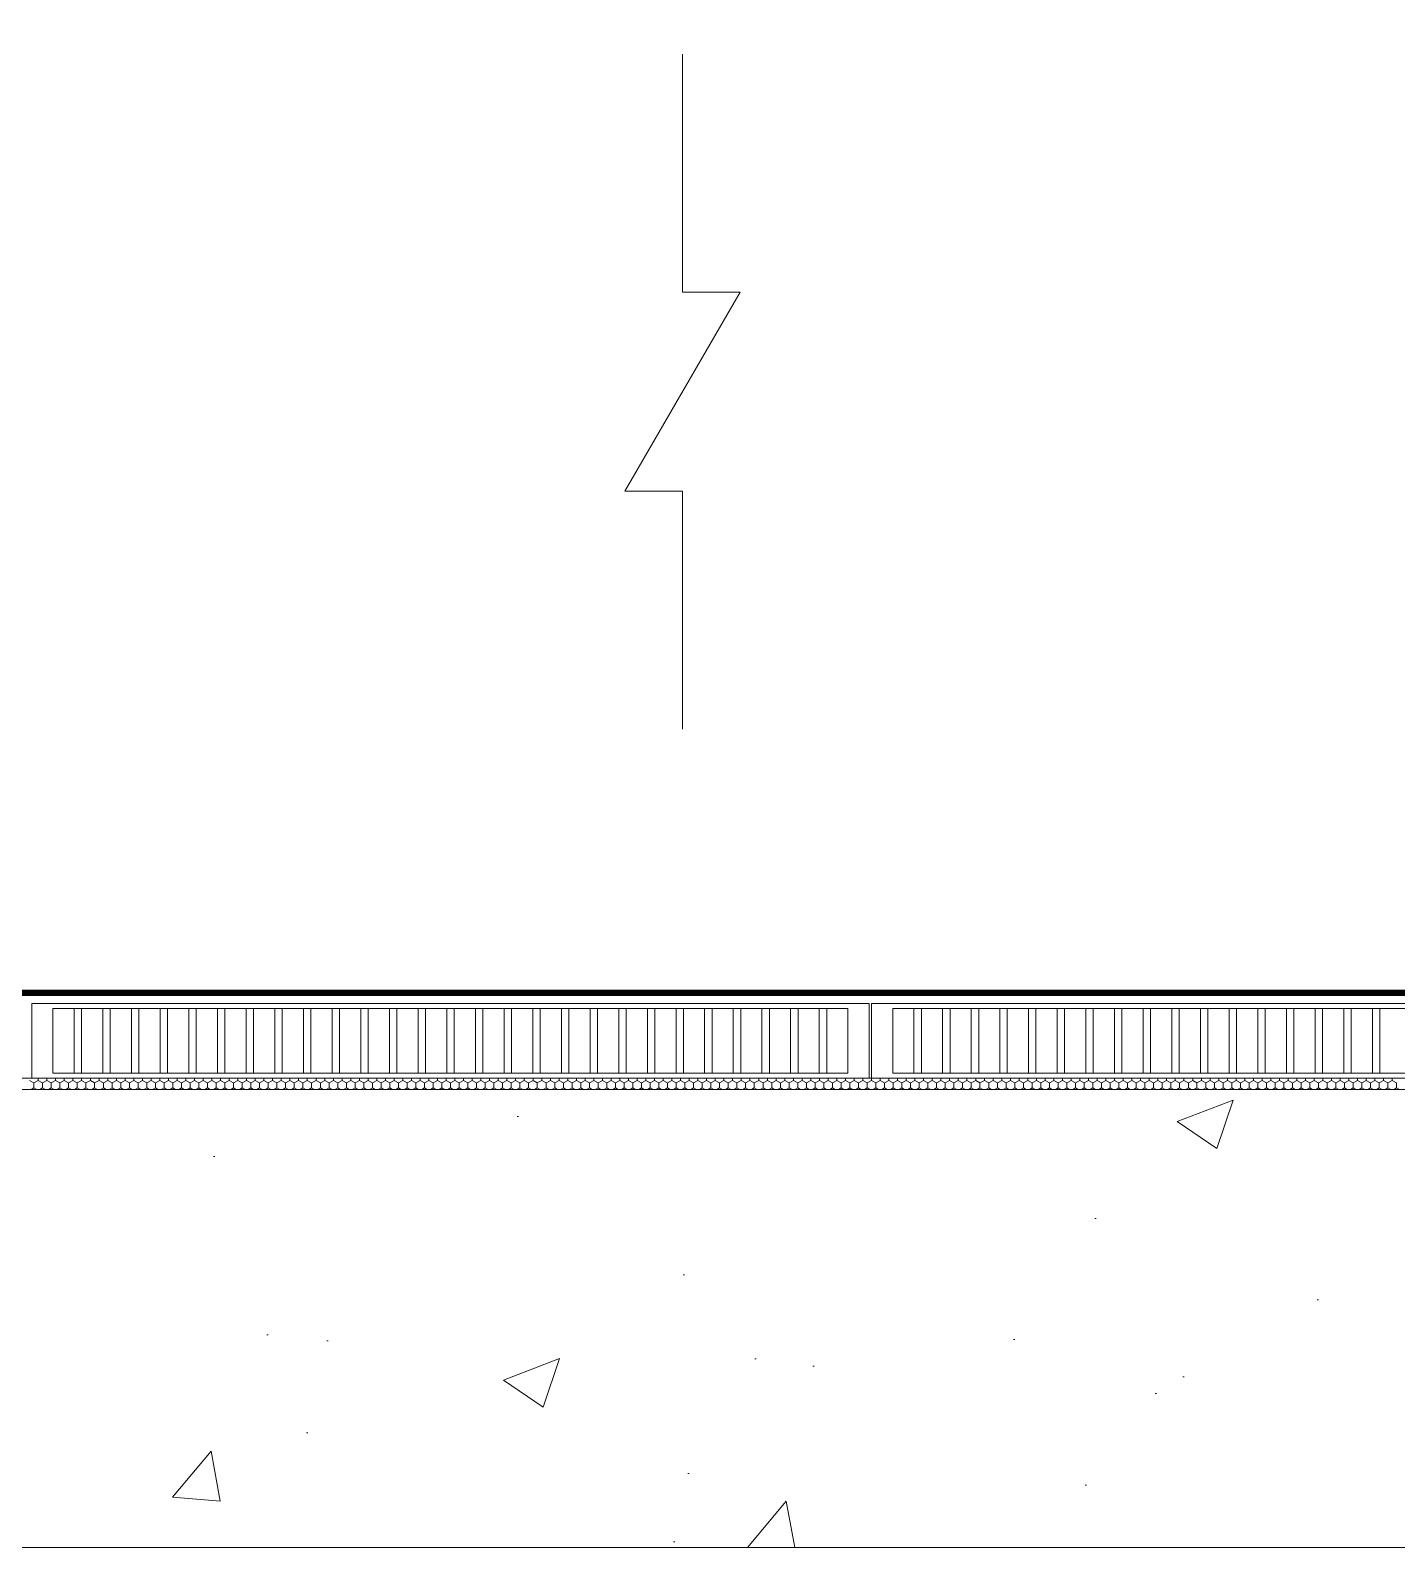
# Model space of a CAD drawing. Header units: millimetres. Extents: x -1245 to 7283, y 1609 to 4579.
# Drawn here: x 4444.4 to 4877.2, y 2859.9 to 3340.7 of the extents above; entities that cross this region are included whole.
import ezdxf

# ---------------------------------------------------------------- set-up
doc = ezdxf.new("R2010")
doc.units = ezdxf.units.MM

msp = doc.modelspace()

# ---------------------------------------------------------------- hatches: boundary and pattern name
at = {"lineweight": 5}
h = msp.add_hatch(dxfattribs=at)
h.set_pattern_fill('AR-CONC', color=256)
h.set_pattern_definition([(50, (-4596.65, 1603.03), (182.1847, -15.939), [19.05, -209.55]), (355, (-4596.65, 1603.03), (-35.2434, 191.057), [15.24, -167.6406]), (100.4514, (-4581.46, 1601.7), (146.9412, 175.1178), [16.19, -178.0902]), (46.1842, (-4596.65, 1653.83), (271.079, -42.0423), [28.575, -314.325]), (96.6356, (-4574.06, 1650.32), (237.404, 247.426), [24.285, -267.1356]), (351.1842, (-4596.65, 1653.83), (237.404, 247.426), [22.86, -251.46]), (21, (-4571.25, 1641.13), (151.6144, -102.2652), [19.05, -209.55]), (326, (-4571.25, 1641.13), (61.802, 184.188), [15.24, -167.64]), (71.4514, (-4558.61, 1632.6), (213.4164, 81.9228), [16.19, -178.09]), (37.5, (-4596.646, 1603.026), (3.0886, 84.55504), [0, -165.608, 0, -170.18, 0, -168.275]), (7.5, (-4596.65, 1603.03), (66.8197, 100.1806), [0, -97.028, 0, -161.798, 0, -64.135]), (327.5, (-4653.29, 1603.026), (135.5906, -5.72874), [0, -63.5, 0, -198.12, 0, -262.89]), (317.5, (-4678.69, 1603.03), (148.1292, 25.4265), [0, -82.55, 0, -131.572, 0, -186.69])])
h.paths.add_polyline_path([(5919.24, 3505.11), (5774.1, 3505.11), (5774.1, 3025.08), (5754.1, 3005.08), (3666.85, 3005.08), (3646.85, 3025.08), (3646.85, 3505.11), (3501.7, 3505.11), (3501.7, 2859.93), (3646.85, 2859.93), (5774.1, 2859.93), (5919.24, 2859.93)])

# ---------------------------------------------------------------- linework, layer by layer
for p, q in [((4650.97, 3333.2), (4650.97, 3257.75)), ((4669.24, 3257.75), (4632.69, 3194.72)), ((4650.97, 3257.75), (4669.24, 3257.75)), ((4632.69, 3194.72), (4650.97, 3194.72)), ((4650.97, 3194.72), (4650.97, 3119.28)), ((4444.85, 3032.34), (4444.85, 3008.66)), ((4444.85, 3032.34), (4710.1, 3032.34)), ((4451.56, 3030.76), (4703.39, 3030.76)), ((4451.56, 3030.76), (4451.56, 3010.24)), ((4458.27, 3030.76), (4458.27, 3010.24)), ((4460.64, 3030.76), (4460.64, 3010.24)), ((4467.35, 3030.76), (4467.35, 3010.24)), ((4469.72, 3030.76), (4469.72, 3010.24)), ((4476.43, 3030.76), (4476.43, 3010.24)), ((4478.8, 3030.76), (4478.8, 3010.24)), ((4485.51, 3030.76), (4485.51, 3010.24)), ((4487.87, 3030.76), (4487.87, 3010.24)), ((4494.58, 3030.76), (4494.58, 3010.24)), ((4496.95, 3030.76), (4496.95, 3010.24)), ((4503.66, 3030.76), (4503.66, 3010.24)), ((4506.03, 3030.76), (4506.03, 3010.24)), ((4512.74, 3030.76), (4512.74, 3010.24)), ((4515.11, 3030.76), (4515.11, 3010.24)), ((4521.82, 3030.76), (4521.82, 3010.24)), ((4524.19, 3030.76), (4524.19, 3010.24)), ((4530.9, 3030.76), (4530.9, 3010.24)), ((4533.27, 3030.76), (4533.27, 3010.24)), ((4539.98, 3030.76), (4539.98, 3010.24)), ((4542.34, 3030.76), (4542.34, 3010.24)), ((4549.05, 3030.76), (4549.05, 3010.24)), ((4551.42, 3030.76), (4551.42, 3010.24)), ((4558.13, 3030.76), (4558.13, 3010.24)), ((4560.5, 3030.76), (4560.5, 3010.24)), ((4567.21, 3030.76), (4567.21, 3010.24)), ((4569.58, 3030.76), (4569.58, 3010.24)), ((4576.29, 3030.76), (4576.29, 3010.24)), ((4578.66, 3030.76), (4578.66, 3010.24)), ((4585.37, 3030.76), (4585.37, 3010.24)), ((4587.74, 3030.76), (4587.74, 3010.24)), ((4594.45, 3030.76), (4594.45, 3010.24)), ((4596.81, 3030.76), (4596.81, 3010.24)), ((4603.52, 3030.76), (4603.52, 3010.24)), ((4605.89, 3030.76), (4605.89, 3010.24)), ((4612.6, 3030.76), (4612.6, 3010.24)), ((4614.97, 3030.76), (4614.97, 3010.24)), ((4621.68, 3030.76), (4621.68, 3010.24)), ((4624.05, 3030.76), (4624.05, 3010.24)), ((4630.76, 3030.76), (4630.76, 3010.24)), ((4633.13, 3030.76), (4633.13, 3010.24)), ((4639.84, 3030.76), (4639.84, 3010.24)), ((4642.21, 3030.76), (4642.21, 3010.24)), ((4648.92, 3030.76), (4648.92, 3010.24)), ((4651.28, 3030.76), (4651.28, 3010.24)), ((4657.99, 3030.76), (4657.99, 3010.24)), ((4660.36, 3030.76), (4660.36, 3010.24)), ((4667.07, 3030.76), (4667.07, 3010.24)), ((4669.44, 3030.76), (4669.44, 3010.24)), ((4676.15, 3030.76), (4676.15, 3010.24)), ((4678.52, 3030.76), (4678.52, 3010.24)), ((4685.23, 3030.76), (4685.23, 3010.24)), ((4687.6, 3030.76), (4687.6, 3010.24)), ((4694.31, 3030.76), (4694.31, 3010.24)), ((4696.68, 3030.76), (4696.68, 3010.24)), ((4703.39, 3030.76), (4703.39, 3010.24)), ((4710.1, 3032.34), (4710.1, 3008.66)), ((4710.85, 3032.34), (4710.85, 3008.66)), ((4710.85, 3032.34), (4976.1, 3032.34)), ((4717.56, 3030.76), (4969.39, 3030.76)), ((4717.56, 3030.76), (4717.56, 3010.24)), ((4724.27, 3030.76), (4724.27, 3010.24)), ((4726.64, 3030.76), (4726.64, 3010.24)), ((4733.35, 3030.76), (4733.35, 3010.24)), ((4735.72, 3030.76), (4735.72, 3010.24)), ((4742.43, 3030.76), (4742.43, 3010.24)), ((4744.8, 3030.76), (4744.8, 3010.24)), ((4751.51, 3030.76), (4751.51, 3010.24)), ((4753.87, 3030.76), (4753.87, 3010.24)), ((4760.58, 3030.76), (4760.58, 3010.24)), ((4762.95, 3030.76), (4762.95, 3010.24)), ((4769.66, 3030.76), (4769.66, 3010.24)), ((4772.03, 3030.76), (4772.03, 3010.24)), ((4778.74, 3030.76), (4778.74, 3010.24)), ((4781.11, 3030.76), (4781.11, 3010.24)), ((4787.82, 3030.76), (4787.82, 3010.24)), ((4790.19, 3030.76), (4790.19, 3010.24)), ((4796.9, 3030.76), (4796.9, 3010.24)), ((4799.27, 3030.76), (4799.27, 3010.24)), ((4805.98, 3030.76), (4805.98, 3010.24)), ((4808.34, 3030.76), (4808.34, 3010.24)), ((4815.05, 3030.76), (4815.05, 3010.24)), ((4817.42, 3030.76), (4817.42, 3010.24)), ((4824.13, 3030.76), (4824.13, 3010.24)), ((4826.5, 3030.76), (4826.5, 3010.24)), ((4833.21, 3030.76), (4833.21, 3010.24)), ((4835.58, 3030.76), (4835.58, 3010.24)), ((4842.29, 3030.76), (4842.29, 3010.24)), ((4844.66, 3030.76), (4844.66, 3010.24)), ((4851.37, 3030.76), (4851.37, 3010.24)), ((4853.74, 3030.76), (4853.74, 3010.24)), ((4860.45, 3030.76), (4860.45, 3010.24)), ((4862.81, 3030.76), (4862.81, 3010.24)), ((4869.52, 3030.76), (4869.52, 3010.24)), ((4871.89, 3030.76), (4871.89, 3010.24)), ((4451.56, 3010.24), (4703.39, 3010.24)), ((4717.56, 3010.24), (4969.39, 3010.24))]:
    msp.add_line(p, q, dxfattribs=at)
at = {"linetype": 'Continuous', "lineweight": 5}
for p, q in [((4445.51, 3007.17), (4444.14, 3007.96)), ((4445.51, 3005.58), (4444.64, 3005.08)), ((4446.89, 3007.96), (4445.51, 3007.17)), ((4445.51, 3005.58), (4445.51, 3007.17)), ((4446.39, 3005.08), (4445.51, 3005.58)), ((4446.89, 3007.96), (4446.89, 3008.66)), ((4448.26, 3007.17), (4446.89, 3007.96)), ((4448.26, 3005.58), (4447.39, 3005.08)), ((4449.64, 3007.96), (4448.26, 3007.17)), ((4448.26, 3005.58), (4448.26, 3007.17)), ((4449.14, 3005.08), (4448.26, 3005.58)), ((4449.64, 3007.96), (4449.64, 3008.66)), ((4451.01, 3007.17), (4449.64, 3007.96)), ((4451.01, 3005.58), (4450.14, 3005.08)), ((4452.39, 3007.96), (4451.01, 3007.17)), ((4451.01, 3005.58), (4451.01, 3007.17)), ((4451.89, 3005.08), (4451.01, 3005.58)), ((4452.39, 3007.96), (4452.39, 3008.66)), ((4453.76, 3007.17), (4452.39, 3007.96)), ((4453.76, 3005.58), (4452.89, 3005.08)), ((4455.14, 3007.96), (4453.76, 3007.17)), ((4453.76, 3005.58), (4453.76, 3007.17)), ((4454.64, 3005.08), (4453.76, 3005.58)), ((4455.14, 3007.96), (4455.14, 3008.66)), ((4456.51, 3007.17), (4455.14, 3007.96)), ((4456.51, 3005.58), (4455.64, 3005.08)), ((4457.89, 3007.96), (4456.51, 3007.17)), ((4456.51, 3005.58), (4456.51, 3007.17)), ((4457.39, 3005.08), (4456.51, 3005.58)), ((4457.89, 3007.96), (4457.89, 3008.66)), ((4459.26, 3007.17), (4457.89, 3007.96)), ((4459.26, 3005.58), (4458.39, 3005.08)), ((4460.64, 3007.96), (4459.26, 3007.17)), ((4459.26, 3005.58), (4459.26, 3007.17)), ((4460.14, 3005.08), (4459.26, 3005.58)), ((4460.64, 3007.96), (4460.64, 3008.66)), ((4462.01, 3007.17), (4460.64, 3007.96)), ((4462.01, 3005.58), (4461.14, 3005.08)), ((4463.39, 3007.96), (4462.01, 3007.17)), ((4462.01, 3005.58), (4462.01, 3007.17)), ((4462.89, 3005.08), (4462.01, 3005.58)), ((4463.39, 3007.96), (4463.39, 3008.66)), ((4464.76, 3007.17), (4463.39, 3007.96)), ((4464.76, 3005.58), (4463.89, 3005.08)), ((4466.14, 3007.96), (4464.76, 3007.17)), ((4464.76, 3005.58), (4464.76, 3007.17)), ((4465.64, 3005.08), (4464.76, 3005.58)), ((4466.14, 3007.96), (4466.14, 3008.66)), ((4467.51, 3007.17), (4466.14, 3007.96)), ((4467.51, 3005.58), (4466.64, 3005.08)), ((4468.89, 3007.96), (4467.51, 3007.17)), ((4467.51, 3005.58), (4467.51, 3007.17)), ((4468.39, 3005.08), (4467.51, 3005.58)), ((4468.89, 3007.96), (4468.89, 3008.66)), ((4470.26, 3007.17), (4468.89, 3007.96)), ((4470.26, 3005.58), (4469.39, 3005.08)), ((4471.64, 3007.96), (4470.26, 3007.17)), ((4470.26, 3005.58), (4470.26, 3007.17)), ((4471.14, 3005.08), (4470.26, 3005.58)), ((4471.64, 3007.96), (4471.64, 3008.66)), ((4473.01, 3007.17), (4471.64, 3007.96)), ((4473.01, 3005.58), (4472.13, 3005.08)), ((4474.39, 3007.96), (4473.01, 3007.17)), ((4473.01, 3005.58), (4473.01, 3007.17)), ((4473.89, 3005.08), (4473.01, 3005.58)), ((4474.39, 3007.96), (4474.39, 3008.66)), ((4475.76, 3007.17), (4474.39, 3007.96)), ((4475.76, 3005.58), (4474.88, 3005.08)), ((4477.14, 3007.96), (4475.76, 3007.17)), ((4475.76, 3005.58), (4475.76, 3007.17)), ((4476.64, 3005.08), (4475.76, 3005.58)), ((4477.14, 3007.96), (4477.14, 3008.66)), ((4478.51, 3007.17), (4477.14, 3007.96)), ((4478.51, 3005.58), (4477.63, 3005.08)), ((4479.88, 3007.96), (4478.51, 3007.17)), ((4478.51, 3005.58), (4478.51, 3007.17)), ((4479.39, 3005.08), (4478.51, 3005.58)), ((4479.88, 3007.96), (4479.88, 3008.66)), ((4481.26, 3007.17), (4479.88, 3007.96)), ((4481.26, 3005.58), (4480.38, 3005.08)), ((4482.63, 3007.96), (4481.26, 3007.17)), ((4481.26, 3005.58), (4481.26, 3007.17)), ((4482.14, 3005.08), (4481.26, 3005.58)), ((4482.63, 3007.96), (4482.63, 3008.66)), ((4484.01, 3007.17), (4482.63, 3007.96)), ((4484.01, 3005.58), (4483.13, 3005.08)), ((4485.38, 3007.96), (4484.01, 3007.17)), ((4484.01, 3005.58), (4484.01, 3007.17)), ((4484.89, 3005.08), (4484.01, 3005.58)), ((4485.38, 3007.96), (4485.38, 3008.66)), ((4486.76, 3007.17), (4485.38, 3007.96)), ((4486.76, 3005.58), (4485.88, 3005.08)), ((4488.13, 3007.96), (4486.76, 3007.17)), ((4486.76, 3005.58), (4486.76, 3007.17)), ((4487.63, 3005.08), (4486.76, 3005.58)), ((4488.13, 3007.96), (4488.13, 3008.66)), ((4489.51, 3007.17), (4488.13, 3007.96)), ((4489.51, 3005.58), (4488.63, 3005.08)), ((4490.88, 3007.96), (4489.51, 3007.17)), ((4489.51, 3005.58), (4489.51, 3007.17)), ((4490.38, 3005.08), (4489.51, 3005.58)), ((4490.88, 3007.96), (4490.88, 3008.66)), ((4492.26, 3007.17), (4490.88, 3007.96)), ((4492.26, 3005.58), (4491.38, 3005.08)), ((4493.63, 3007.96), (4492.26, 3007.17)), ((4492.26, 3005.58), (4492.26, 3007.17)), ((4493.13, 3005.08), (4492.26, 3005.58)), ((4493.63, 3007.96), (4493.63, 3008.66)), ((4495.01, 3007.17), (4493.63, 3007.96)), ((4495.01, 3005.58), (4494.13, 3005.08)), ((4496.38, 3007.96), (4495.01, 3007.17)), ((4495.01, 3005.58), (4495.01, 3007.17)), ((4495.88, 3005.08), (4495.01, 3005.58)), ((4496.38, 3007.96), (4496.38, 3008.66)), ((4497.76, 3007.17), (4496.38, 3007.96)), ((4497.76, 3005.58), (4496.88, 3005.08)), ((4499.13, 3007.96), (4497.76, 3007.17)), ((4497.76, 3005.58), (4497.76, 3007.17)), ((4498.63, 3005.08), (4497.76, 3005.58)), ((4499.13, 3007.96), (4499.13, 3008.66)), ((4500.51, 3007.17), (4499.13, 3007.96)), ((4500.51, 3005.58), (4499.63, 3005.08)), ((4501.88, 3007.96), (4500.51, 3007.17)), ((4500.51, 3005.58), (4500.51, 3007.17)), ((4501.38, 3005.08), (4500.51, 3005.58)), ((4501.88, 3007.96), (4501.88, 3008.66)), ((4503.26, 3007.17), (4501.88, 3007.96)), ((4503.26, 3005.58), (4502.38, 3005.08)), ((4504.63, 3007.96), (4503.26, 3007.17)), ((4503.26, 3005.58), (4503.26, 3007.17)), ((4504.13, 3005.08), (4503.26, 3005.58)), ((4504.63, 3007.96), (4504.63, 3008.66)), ((4506.01, 3007.17), (4504.63, 3007.96)), ((4506.01, 3005.58), (4505.13, 3005.08)), ((4507.38, 3007.96), (4506.01, 3007.17)), ((4506.01, 3005.58), (4506.01, 3007.17)), ((4506.88, 3005.08), (4506.01, 3005.58)), ((4507.38, 3007.96), (4507.38, 3008.66)), ((4508.76, 3007.17), (4507.38, 3007.96)), ((4508.76, 3005.58), (4507.88, 3005.08)), ((4510.13, 3007.96), (4508.76, 3007.17)), ((4508.76, 3005.58), (4508.76, 3007.17)), ((4509.63, 3005.08), (4508.76, 3005.58)), ((4510.13, 3007.96), (4510.13, 3008.66)), ((4511.51, 3007.17), (4510.13, 3007.96)), ((4511.51, 3005.58), (4510.63, 3005.08)), ((4512.88, 3007.96), (4511.51, 3007.17)), ((4511.51, 3005.58), (4511.51, 3007.17)), ((4512.38, 3005.08), (4511.51, 3005.58)), ((4512.88, 3007.96), (4512.88, 3008.66)), ((4514.26, 3007.17), (4512.88, 3007.96)), ((4514.26, 3005.58), (4513.38, 3005.08)), ((4515.63, 3007.96), (4514.26, 3007.17)), ((4514.26, 3005.58), (4514.26, 3007.17)), ((4515.13, 3005.08), (4514.26, 3005.58)), ((4515.63, 3007.96), (4515.63, 3008.66)), ((4517, 3007.17), (4515.63, 3007.96)), ((4517, 3005.58), (4516.13, 3005.08)), ((4518.38, 3007.96), (4517, 3007.17)), ((4517, 3005.58), (4517, 3007.17)), ((4517.88, 3005.08), (4517, 3005.58)), ((4518.38, 3007.96), (4518.38, 3008.66)), ((4519.75, 3007.17), (4518.38, 3007.96)), ((4519.75, 3005.58), (4518.88, 3005.08)), ((4521.13, 3007.96), (4519.75, 3007.17)), ((4519.75, 3005.58), (4519.75, 3007.17)), ((4520.63, 3005.08), (4519.75, 3005.58)), ((4521.13, 3007.96), (4521.13, 3008.66)), ((4522.5, 3007.17), (4521.13, 3007.96)), ((4522.5, 3005.58), (4521.63, 3005.08)), ((4523.88, 3007.96), (4522.5, 3007.17)), ((4522.5, 3005.58), (4522.5, 3007.17)), ((4523.38, 3005.08), (4522.5, 3005.58)), ((4523.88, 3007.96), (4523.88, 3008.66)), ((4525.25, 3007.17), (4523.88, 3007.96)), ((4525.25, 3005.58), (4524.38, 3005.08)), ((4526.63, 3007.96), (4525.25, 3007.17)), ((4525.25, 3005.58), (4525.25, 3007.17)), ((4526.13, 3005.08), (4525.25, 3005.58)), ((4526.63, 3007.96), (4526.63, 3008.66)), ((4528, 3007.17), (4526.63, 3007.96)), ((4528, 3005.58), (4527.13, 3005.08)), ((4529.38, 3007.96), (4528, 3007.17)), ((4528, 3005.58), (4528, 3007.17)), ((4528.88, 3005.08), (4528, 3005.58)), ((4529.38, 3007.96), (4529.38, 3008.66)), ((4530.75, 3007.17), (4529.38, 3007.96)), ((4530.75, 3005.58), (4529.88, 3005.08)), ((4532.13, 3007.96), (4530.75, 3007.17)), ((4530.75, 3005.58), (4530.75, 3007.17)), ((4531.63, 3005.08), (4530.75, 3005.58)), ((4532.13, 3007.96), (4532.13, 3008.66)), ((4533.5, 3007.17), (4532.13, 3007.96)), ((4533.5, 3005.58), (4532.63, 3005.08)), ((4534.88, 3007.96), (4533.5, 3007.17)), ((4533.5, 3005.58), (4533.5, 3007.17)), ((4534.38, 3005.08), (4533.5, 3005.58)), ((4534.88, 3007.96), (4534.88, 3008.66)), ((4536.25, 3007.17), (4534.88, 3007.96)), ((4536.25, 3005.58), (4535.38, 3005.08)), ((4537.63, 3007.96), (4536.25, 3007.17)), ((4536.25, 3005.58), (4536.25, 3007.17)), ((4537.13, 3005.08), (4536.25, 3005.58)), ((4537.63, 3007.96), (4537.63, 3008.66)), ((4539, 3007.17), (4537.63, 3007.96)), ((4539, 3005.58), (4538.13, 3005.08)), ((4540.38, 3007.96), (4539, 3007.17)), ((4539, 3005.58), (4539, 3007.17)), ((4539.88, 3005.08), (4539, 3005.58)), ((4540.38, 3007.96), (4540.38, 3008.66)), ((4541.75, 3007.17), (4540.38, 3007.96)), ((4541.75, 3005.58), (4540.88, 3005.08)), ((4543.13, 3007.96), (4541.75, 3007.17)), ((4541.75, 3005.58), (4541.75, 3007.17)), ((4542.63, 3005.08), (4541.75, 3005.58)), ((4543.13, 3007.96), (4543.13, 3008.66)), ((4544.5, 3007.17), (4543.13, 3007.96)), ((4544.5, 3005.58), (4543.63, 3005.08)), ((4545.88, 3007.96), (4544.5, 3007.17)), ((4544.5, 3005.58), (4544.5, 3007.17)), ((4545.38, 3005.08), (4544.5, 3005.58)), ((4545.88, 3007.96), (4545.88, 3008.66)), ((4547.25, 3007.17), (4545.88, 3007.96)), ((4547.25, 3005.58), (4546.37, 3005.08)), ((4548.63, 3007.96), (4547.25, 3007.17)), ((4547.25, 3005.58), (4547.25, 3007.17)), ((4548.13, 3005.08), (4547.25, 3005.58)), ((4548.63, 3007.96), (4548.63, 3008.66)), ((4550, 3007.17), (4548.63, 3007.96)), ((4550, 3005.58), (4549.12, 3005.08)), ((4551.38, 3007.96), (4550, 3007.17)), ((4550, 3005.58), (4550, 3007.17)), ((4550.88, 3005.08), (4550, 3005.58)), ((4551.38, 3007.96), (4551.38, 3008.66)), ((4552.75, 3007.17), (4551.38, 3007.96)), ((4552.75, 3005.58), (4551.87, 3005.08)), ((4554.12, 3007.96), (4552.75, 3007.17)), ((4552.75, 3005.58), (4552.75, 3007.17)), ((4553.63, 3005.08), (4552.75, 3005.58)), ((4554.12, 3007.96), (4554.12, 3008.66)), ((4555.5, 3007.17), (4554.12, 3007.96)), ((4555.5, 3005.58), (4554.62, 3005.08)), ((4556.87, 3007.96), (4555.5, 3007.17)), ((4555.5, 3005.58), (4555.5, 3007.17)), ((4556.38, 3005.08), (4555.5, 3005.58)), ((4556.87, 3007.96), (4556.87, 3008.66)), ((4558.25, 3007.17), (4556.87, 3007.96)), ((4558.25, 3005.58), (4557.37, 3005.08)), ((4559.62, 3007.96), (4558.25, 3007.17)), ((4558.25, 3005.58), (4558.25, 3007.17)), ((4559.13, 3005.08), (4558.25, 3005.58)), ((4559.62, 3007.96), (4559.62, 3008.66)), ((4561, 3007.17), (4559.62, 3007.96)), ((4561, 3005.58), (4560.12, 3005.08)), ((4562.37, 3007.96), (4561, 3007.17)), ((4561, 3005.58), (4561, 3007.17)), ((4561.87, 3005.08), (4561, 3005.58)), ((4562.37, 3007.96), (4562.37, 3008.66)), ((4563.75, 3007.17), (4562.37, 3007.96)), ((4563.75, 3005.58), (4562.87, 3005.08)), ((4565.12, 3007.96), (4563.75, 3007.17)), ((4563.75, 3005.58), (4563.75, 3007.17)), ((4564.62, 3005.08), (4563.75, 3005.58)), ((4565.12, 3007.96), (4565.12, 3008.66)), ((4566.5, 3007.17), (4565.12, 3007.96)), ((4566.5, 3005.58), (4565.62, 3005.08)), ((4567.87, 3007.96), (4566.5, 3007.17)), ((4566.5, 3005.58), (4566.5, 3007.17)), ((4567.37, 3005.08), (4566.5, 3005.58)), ((4567.87, 3007.96), (4567.87, 3008.66)), ((4569.25, 3007.17), (4567.87, 3007.96)), ((4569.25, 3005.58), (4568.37, 3005.08)), ((4570.62, 3007.96), (4569.25, 3007.17)), ((4569.25, 3005.58), (4569.25, 3007.17)), ((4570.12, 3005.08), (4569.25, 3005.58)), ((4570.62, 3007.96), (4570.62, 3008.66)), ((4572, 3007.17), (4570.62, 3007.96)), ((4572, 3005.58), (4571.12, 3005.08)), ((4573.37, 3007.96), (4572, 3007.17)), ((4572, 3005.58), (4572, 3007.17)), ((4572.87, 3005.08), (4572, 3005.58)), ((4573.37, 3007.96), (4573.37, 3008.66)), ((4574.75, 3007.17), (4573.37, 3007.96)), ((4574.75, 3005.58), (4573.87, 3005.08)), ((4576.12, 3007.96), (4574.75, 3007.17)), ((4574.75, 3005.58), (4574.75, 3007.17)), ((4575.62, 3005.08), (4574.75, 3005.58)), ((4576.12, 3007.96), (4576.12, 3008.66)), ((4577.5, 3007.17), (4576.12, 3007.96)), ((4577.5, 3005.58), (4576.62, 3005.08)), ((4578.87, 3007.96), (4577.5, 3007.17)), ((4577.5, 3005.58), (4577.5, 3007.17)), ((4578.37, 3005.08), (4577.5, 3005.58)), ((4578.87, 3007.96), (4578.87, 3008.66)), ((4580.25, 3007.17), (4578.87, 3007.96)), ((4580.25, 3005.58), (4579.37, 3005.08)), ((4581.62, 3007.96), (4580.25, 3007.17)), ((4580.25, 3005.58), (4580.25, 3007.17)), ((4581.12, 3005.08), (4580.25, 3005.58)), ((4581.62, 3007.96), (4581.62, 3008.66)), ((4583, 3007.17), (4581.62, 3007.96)), ((4583, 3005.58), (4582.12, 3005.08)), ((4584.37, 3007.96), (4583, 3007.17)), ((4583, 3005.58), (4583, 3007.17)), ((4583.87, 3005.08), (4583, 3005.58)), ((4584.37, 3007.96), (4584.37, 3008.66)), ((4585.75, 3007.17), (4584.37, 3007.96)), ((4585.75, 3005.58), (4584.87, 3005.08)), ((4587.12, 3007.96), (4585.75, 3007.17)), ((4585.75, 3005.58), (4585.75, 3007.17)), ((4586.62, 3005.08), (4585.75, 3005.58)), ((4587.12, 3007.96), (4587.12, 3008.66)), ((4588.5, 3007.17), (4587.12, 3007.96)), ((4588.5, 3005.58), (4587.62, 3005.08)), ((4589.87, 3007.96), (4588.5, 3007.17)), ((4588.5, 3005.58), (4588.5, 3007.17)), ((4589.37, 3005.08), (4588.5, 3005.58)), ((4589.87, 3007.96), (4589.87, 3008.66)), ((4591.24, 3007.17), (4589.87, 3007.96)), ((4591.24, 3005.58), (4590.37, 3005.08)), ((4592.62, 3007.96), (4591.24, 3007.17)), ((4591.24, 3005.58), (4591.24, 3007.17)), ((4592.12, 3005.08), (4591.24, 3005.58)), ((4592.62, 3007.96), (4592.62, 3008.66)), ((4593.99, 3007.17), (4592.62, 3007.96)), ((4593.99, 3005.58), (4593.12, 3005.08)), ((4595.37, 3007.96), (4593.99, 3007.17)), ((4593.99, 3005.58), (4593.99, 3007.17)), ((4594.87, 3005.08), (4593.99, 3005.58)), ((4595.37, 3007.96), (4595.37, 3008.66)), ((4596.74, 3007.17), (4595.37, 3007.96)), ((4596.74, 3005.58), (4595.87, 3005.08)), ((4598.12, 3007.96), (4596.74, 3007.17)), ((4596.74, 3005.58), (4596.74, 3007.17)), ((4597.62, 3005.08), (4596.74, 3005.58)), ((4598.12, 3007.96), (4598.12, 3008.66)), ((4599.49, 3007.17), (4598.12, 3007.96)), ((4599.49, 3005.58), (4598.62, 3005.08)), ((4600.87, 3007.96), (4599.49, 3007.17)), ((4599.49, 3005.58), (4599.49, 3007.17)), ((4600.37, 3005.08), (4599.49, 3005.58)), ((4600.87, 3007.96), (4600.87, 3008.66)), ((4602.24, 3007.17), (4600.87, 3007.96)), ((4602.24, 3005.58), (4601.37, 3005.08)), ((4603.62, 3007.96), (4602.24, 3007.17)), ((4602.24, 3005.58), (4602.24, 3007.17)), ((4603.12, 3005.08), (4602.24, 3005.58)), ((4603.62, 3007.96), (4603.62, 3008.66)), ((4604.99, 3007.17), (4603.62, 3007.96)), ((4604.99, 3005.58), (4604.12, 3005.08)), ((4606.37, 3007.96), (4604.99, 3007.17)), ((4604.99, 3005.58), (4604.99, 3007.17)), ((4605.87, 3005.08), (4604.99, 3005.58)), ((4606.37, 3007.96), (4606.37, 3008.66)), ((4607.74, 3007.17), (4606.37, 3007.96)), ((4607.74, 3005.58), (4606.87, 3005.08)), ((4609.12, 3007.96), (4607.74, 3007.17)), ((4607.74, 3005.58), (4607.74, 3007.17)), ((4608.62, 3005.08), (4607.74, 3005.58)), ((4609.12, 3007.96), (4609.12, 3008.66)), ((4610.49, 3007.17), (4609.12, 3007.96)), ((4610.49, 3005.58), (4609.62, 3005.08)), ((4611.87, 3007.96), (4610.49, 3007.17)), ((4610.49, 3005.58), (4610.49, 3007.17)), ((4611.37, 3005.08), (4610.49, 3005.58)), ((4611.87, 3007.96), (4611.87, 3008.66)), ((4613.24, 3007.17), (4611.87, 3007.96)), ((4613.24, 3005.58), (4612.37, 3005.08)), ((4614.62, 3007.96), (4613.24, 3007.17)), ((4613.24, 3005.58), (4613.24, 3007.17)), ((4614.12, 3005.08), (4613.24, 3005.58)), ((4614.62, 3007.96), (4614.62, 3008.66)), ((4615.99, 3007.17), (4614.62, 3007.96)), ((4615.99, 3005.58), (4615.12, 3005.08)), ((4617.37, 3007.96), (4615.99, 3007.17)), ((4615.99, 3005.58), (4615.99, 3007.17)), ((4616.87, 3005.08), (4615.99, 3005.58)), ((4617.37, 3007.96), (4617.37, 3008.66)), ((4618.74, 3007.17), (4617.37, 3007.96)), ((4618.74, 3005.58), (4617.87, 3005.08)), ((4620.12, 3007.96), (4618.74, 3007.17)), ((4618.74, 3005.58), (4618.74, 3007.17)), ((4619.62, 3005.08), (4618.74, 3005.58)), ((4620.12, 3007.96), (4620.12, 3008.66)), ((4621.49, 3007.17), (4620.12, 3007.96)), ((4621.49, 3005.58), (4620.61, 3005.08)), ((4622.87, 3007.96), (4621.49, 3007.17)), ((4621.49, 3005.58), (4621.49, 3007.17)), ((4622.37, 3005.08), (4621.49, 3005.58)), ((4622.87, 3007.96), (4622.87, 3008.66)), ((4624.24, 3007.17), (4622.87, 3007.96)), ((4624.24, 3005.58), (4623.36, 3005.08)), ((4625.62, 3007.96), (4624.24, 3007.17)), ((4624.24, 3005.58), (4624.24, 3007.17)), ((4625.12, 3005.08), (4624.24, 3005.58)), ((4625.62, 3007.96), (4625.62, 3008.66)), ((4626.99, 3007.17), (4625.62, 3007.96)), ((4626.99, 3005.58), (4626.11, 3005.08)), ((4628.36, 3007.96), (4626.99, 3007.17)), ((4626.99, 3005.58), (4626.99, 3007.17)), ((4627.87, 3005.08), (4626.99, 3005.58)), ((4628.36, 3007.96), (4628.36, 3008.66)), ((4629.74, 3007.17), (4628.36, 3007.96)), ((4629.74, 3005.58), (4628.86, 3005.08)), ((4631.11, 3007.96), (4629.74, 3007.17)), ((4629.74, 3005.58), (4629.74, 3007.17)), ((4630.62, 3005.08), (4629.74, 3005.58)), ((4631.11, 3007.96), (4631.11, 3008.66)), ((4632.49, 3007.17), (4631.11, 3007.96)), ((4632.49, 3005.58), (4631.61, 3005.08)), ((4633.86, 3007.96), (4632.49, 3007.17)), ((4632.49, 3005.58), (4632.49, 3007.17)), ((4633.37, 3005.08), (4632.49, 3005.58)), ((4633.86, 3007.96), (4633.86, 3008.66)), ((4635.24, 3007.17), (4633.86, 3007.96)), ((4635.24, 3005.58), (4634.36, 3005.08)), ((4636.61, 3007.96), (4635.24, 3007.17)), ((4635.24, 3005.58), (4635.24, 3007.17)), ((4636.11, 3005.08), (4635.24, 3005.58)), ((4636.61, 3007.96), (4636.61, 3008.66)), ((4637.99, 3007.17), (4636.61, 3007.96)), ((4637.99, 3005.58), (4637.11, 3005.08)), ((4639.36, 3007.96), (4637.99, 3007.17)), ((4637.99, 3005.58), (4637.99, 3007.17)), ((4638.86, 3005.08), (4637.99, 3005.58)), ((4639.36, 3007.96), (4639.36, 3008.66)), ((4640.74, 3007.17), (4639.36, 3007.96)), ((4640.74, 3005.58), (4639.86, 3005.08)), ((4642.11, 3007.96), (4640.74, 3007.17)), ((4640.74, 3005.58), (4640.74, 3007.17)), ((4641.61, 3005.08), (4640.74, 3005.58)), ((4642.11, 3007.96), (4642.11, 3008.66)), ((4643.49, 3007.17), (4642.11, 3007.96)), ((4643.49, 3005.58), (4642.61, 3005.08)), ((4644.86, 3007.96), (4643.49, 3007.17)), ((4643.49, 3005.58), (4643.49, 3007.17)), ((4644.36, 3005.08), (4643.49, 3005.58)), ((4644.86, 3007.96), (4644.86, 3008.66)), ((4646.24, 3007.17), (4644.86, 3007.96)), ((4646.24, 3005.58), (4645.36, 3005.08)), ((4647.61, 3007.96), (4646.24, 3007.17)), ((4646.24, 3005.58), (4646.24, 3007.17)), ((4647.11, 3005.08), (4646.24, 3005.58)), ((4647.61, 3007.96), (4647.61, 3008.66)), ((4648.99, 3007.17), (4647.61, 3007.96)), ((4648.99, 3005.58), (4648.11, 3005.08)), ((4650.36, 3007.96), (4648.99, 3007.17)), ((4648.99, 3005.58), (4648.99, 3007.17)), ((4649.86, 3005.08), (4648.99, 3005.58)), ((4650.36, 3007.96), (4650.36, 3008.66)), ((4651.74, 3007.17), (4650.36, 3007.96)), ((4651.74, 3005.58), (4650.86, 3005.08)), ((4653.11, 3007.96), (4651.74, 3007.17)), ((4651.74, 3005.58), (4651.74, 3007.17)), ((4652.61, 3005.08), (4651.74, 3005.58)), ((4653.11, 3007.96), (4653.11, 3008.66)), ((4654.49, 3007.17), (4653.11, 3007.96)), ((4654.49, 3005.58), (4653.61, 3005.08)), ((4655.86, 3007.96), (4654.49, 3007.17)), ((4654.49, 3005.58), (4654.49, 3007.17)), ((4655.36, 3005.08), (4654.49, 3005.58)), ((4655.86, 3007.96), (4655.86, 3008.66)), ((4657.24, 3007.17), (4655.86, 3007.96)), ((4657.24, 3005.58), (4656.36, 3005.08)), ((4658.61, 3007.96), (4657.24, 3007.17)), ((4657.24, 3005.58), (4657.24, 3007.17)), ((4658.11, 3005.08), (4657.24, 3005.58)), ((4658.61, 3007.96), (4658.61, 3008.66)), ((4659.99, 3007.17), (4658.61, 3007.96)), ((4659.99, 3005.58), (4659.11, 3005.08)), ((4661.36, 3007.96), (4659.99, 3007.17)), ((4659.99, 3005.58), (4659.99, 3007.17)), ((4660.86, 3005.08), (4659.99, 3005.58)), ((4661.36, 3007.96), (4661.36, 3008.66)), ((4662.74, 3007.17), (4661.36, 3007.96)), ((4662.74, 3005.58), (4661.86, 3005.08)), ((4664.11, 3007.96), (4662.74, 3007.17)), ((4662.74, 3005.58), (4662.74, 3007.17)), ((4663.61, 3005.08), (4662.74, 3005.58)), ((4664.11, 3007.96), (4664.11, 3008.66)), ((4665.48, 3007.17), (4664.11, 3007.96)), ((4665.48, 3005.58), (4664.61, 3005.08)), ((4666.86, 3007.96), (4665.48, 3007.17)), ((4665.48, 3005.58), (4665.48, 3007.17)), ((4666.36, 3005.08), (4665.48, 3005.58)), ((4666.86, 3007.96), (4666.86, 3008.66)), ((4668.23, 3007.17), (4666.86, 3007.96)), ((4668.23, 3005.58), (4667.36, 3005.08)), ((4669.61, 3007.96), (4668.23, 3007.17)), ((4668.23, 3005.58), (4668.23, 3007.17)), ((4669.11, 3005.08), (4668.23, 3005.58)), ((4669.61, 3007.96), (4669.61, 3008.66)), ((4670.98, 3007.17), (4669.61, 3007.96)), ((4670.98, 3005.58), (4670.11, 3005.08)), ((4672.36, 3007.96), (4670.98, 3007.17)), ((4670.98, 3005.58), (4670.98, 3007.17)), ((4671.86, 3005.08), (4670.98, 3005.58)), ((4672.36, 3007.96), (4672.36, 3008.66)), ((4673.73, 3007.17), (4672.36, 3007.96)), ((4673.73, 3005.58), (4672.86, 3005.08)), ((4675.11, 3007.96), (4673.73, 3007.17)), ((4673.73, 3005.58), (4673.73, 3007.17)), ((4674.61, 3005.08), (4673.73, 3005.58)), ((4675.11, 3007.96), (4675.11, 3008.66)), ((4676.48, 3007.17), (4675.11, 3007.96)), ((4676.48, 3005.58), (4675.61, 3005.08)), ((4677.86, 3007.96), (4676.48, 3007.17)), ((4676.48, 3005.58), (4676.48, 3007.17)), ((4677.36, 3005.08), (4676.48, 3005.58)), ((4677.86, 3007.96), (4677.86, 3008.66)), ((4679.23, 3007.17), (4677.86, 3007.96)), ((4679.23, 3005.58), (4678.36, 3005.08)), ((4680.61, 3007.96), (4679.23, 3007.17)), ((4679.23, 3005.58), (4679.23, 3007.17)), ((4680.11, 3005.08), (4679.23, 3005.58)), ((4680.61, 3007.96), (4680.61, 3008.66)), ((4681.98, 3007.17), (4680.61, 3007.96)), ((4681.98, 3005.58), (4681.11, 3005.08)), ((4683.36, 3007.96), (4681.98, 3007.17)), ((4681.98, 3005.58), (4681.98, 3007.17)), ((4682.86, 3005.08), (4681.98, 3005.58)), ((4683.36, 3007.96), (4683.36, 3008.66)), ((4684.73, 3007.17), (4683.36, 3007.96)), ((4684.73, 3005.58), (4683.86, 3005.08)), ((4686.11, 3007.96), (4684.73, 3007.17)), ((4684.73, 3005.58), (4684.73, 3007.17)), ((4685.61, 3005.08), (4684.73, 3005.58)), ((4686.11, 3007.96), (4686.11, 3008.66)), ((4687.48, 3007.17), (4686.11, 3007.96)), ((4687.48, 3005.58), (4686.61, 3005.08)), ((4688.86, 3007.96), (4687.48, 3007.17)), ((4687.48, 3005.58), (4687.48, 3007.17)), ((4688.36, 3005.08), (4687.48, 3005.58)), ((4688.86, 3007.96), (4688.86, 3008.66)), ((4690.23, 3007.17), (4688.86, 3007.96)), ((4690.23, 3005.58), (4689.36, 3005.08)), ((4691.61, 3007.96), (4690.23, 3007.17)), ((4690.23, 3005.58), (4690.23, 3007.17)), ((4691.11, 3005.08), (4690.23, 3005.58)), ((4691.61, 3007.96), (4691.61, 3008.66)), ((4692.98, 3007.17), (4691.61, 3007.96)), ((4692.98, 3005.58), (4692.11, 3005.08)), ((4694.36, 3007.96), (4692.98, 3007.17)), ((4692.98, 3005.58), (4692.98, 3007.17)), ((4693.86, 3005.08), (4692.98, 3005.58)), ((4694.36, 3007.96), (4694.36, 3008.66)), ((4695.73, 3007.17), (4694.36, 3007.96)), ((4695.73, 3005.58), (4694.85, 3005.08)), ((4697.11, 3007.96), (4695.73, 3007.17)), ((4695.73, 3005.58), (4695.73, 3007.17)), ((4696.61, 3005.08), (4695.73, 3005.58)), ((4697.11, 3007.96), (4697.11, 3008.66)), ((4698.48, 3007.17), (4697.11, 3007.96)), ((4698.48, 3005.58), (4697.6, 3005.08)), ((4699.86, 3007.96), (4698.48, 3007.17)), ((4698.48, 3005.58), (4698.48, 3007.17)), ((4699.36, 3005.08), (4698.48, 3005.58)), ((4699.86, 3007.96), (4699.86, 3008.66)), ((4701.23, 3007.17), (4699.86, 3007.96)), ((4701.23, 3005.58), (4700.35, 3005.08)), ((4702.6, 3007.96), (4701.23, 3007.17)), ((4701.23, 3005.58), (4701.23, 3007.17)), ((4702.11, 3005.08), (4701.23, 3005.58)), ((4702.6, 3007.96), (4702.6, 3008.66)), ((4703.98, 3007.17), (4702.6, 3007.96)), ((4703.98, 3005.58), (4703.1, 3005.08)), ((4705.35, 3007.96), (4703.98, 3007.17)), ((4703.98, 3005.58), (4703.98, 3007.17)), ((4704.86, 3005.08), (4703.98, 3005.58)), ((4705.35, 3007.96), (4705.35, 3008.66)), ((4706.73, 3007.17), (4705.35, 3007.96)), ((4706.73, 3005.58), (4705.85, 3005.08)), ((4708.1, 3007.96), (4706.73, 3007.17)), ((4706.73, 3005.58), (4706.73, 3007.17)), ((4707.61, 3005.08), (4706.73, 3005.58)), ((4708.1, 3007.96), (4708.1, 3008.66)), ((4709.48, 3007.17), (4708.1, 3007.96)), ((4709.48, 3005.58), (4708.6, 3005.08)), ((4710.85, 3007.96), (4709.48, 3007.17)), ((4709.48, 3005.58), (4709.48, 3007.17)), ((4710.35, 3005.08), (4709.48, 3005.58)), ((4710.85, 3007.96), (4710.85, 3008.66)), ((4712.23, 3007.17), (4710.85, 3007.96)), ((4712.23, 3005.58), (4711.35, 3005.08)), ((4713.6, 3007.96), (4712.23, 3007.17)), ((4712.23, 3005.58), (4712.23, 3007.17)), ((4713.1, 3005.08), (4712.23, 3005.58)), ((4713.6, 3007.96), (4713.6, 3008.66)), ((4714.98, 3007.17), (4713.6, 3007.96)), ((4714.98, 3005.58), (4714.1, 3005.08)), ((4716.35, 3007.96), (4714.98, 3007.17)), ((4714.98, 3005.58), (4714.98, 3007.17)), ((4715.85, 3005.08), (4714.98, 3005.58)), ((4716.35, 3007.96), (4716.35, 3008.66)), ((4717.73, 3007.17), (4716.35, 3007.96)), ((4717.73, 3005.58), (4716.85, 3005.08)), ((4719.1, 3007.96), (4717.73, 3007.17)), ((4717.73, 3005.58), (4717.73, 3007.17)), ((4718.6, 3005.08), (4717.73, 3005.58)), ((4719.1, 3007.96), (4719.1, 3008.66)), ((4720.48, 3007.17), (4719.1, 3007.96)), ((4720.48, 3005.58), (4719.6, 3005.08)), ((4721.85, 3007.96), (4720.48, 3007.17)), ((4720.48, 3005.58), (4720.48, 3007.17)), ((4721.35, 3005.08), (4720.48, 3005.58)), ((4721.85, 3007.96), (4721.85, 3008.66)), ((4723.23, 3007.17), (4721.85, 3007.96)), ((4723.23, 3005.58), (4722.35, 3005.08)), ((4724.6, 3007.96), (4723.23, 3007.17)), ((4723.23, 3005.58), (4723.23, 3007.17)), ((4724.1, 3005.08), (4723.23, 3005.58)), ((4724.6, 3007.96), (4724.6, 3008.66)), ((4725.98, 3007.17), (4724.6, 3007.96)), ((4725.98, 3005.58), (4725.1, 3005.08)), ((4727.35, 3007.96), (4725.98, 3007.17)), ((4725.98, 3005.58), (4725.98, 3007.17)), ((4726.85, 3005.08), (4725.98, 3005.58)), ((4727.35, 3007.96), (4727.35, 3008.66)), ((4728.73, 3007.17), (4727.35, 3007.96)), ((4728.73, 3005.58), (4727.85, 3005.08)), ((4730.1, 3007.96), (4728.73, 3007.17)), ((4728.73, 3005.58), (4728.73, 3007.17)), ((4729.6, 3005.08), (4728.73, 3005.58)), ((4730.1, 3007.96), (4730.1, 3008.66)), ((4731.48, 3007.17), (4730.1, 3007.96)), ((4731.48, 3005.58), (4730.6, 3005.08)), ((4732.85, 3007.96), (4731.48, 3007.17)), ((4731.48, 3005.58), (4731.48, 3007.17)), ((4732.35, 3005.08), (4731.48, 3005.58)), ((4732.85, 3007.96), (4732.85, 3008.66)), ((4734.23, 3007.17), (4732.85, 3007.96)), ((4734.23, 3005.58), (4733.35, 3005.08)), ((4735.6, 3007.96), (4734.23, 3007.17)), ((4734.23, 3005.58), (4734.23, 3007.17)), ((4735.1, 3005.08), (4734.23, 3005.58)), ((4735.6, 3007.96), (4735.6, 3008.66)), ((4736.98, 3007.17), (4735.6, 3007.96)), ((4736.98, 3005.58), (4736.1, 3005.08)), ((4738.35, 3007.96), (4736.98, 3007.17)), ((4736.98, 3005.58), (4736.98, 3007.17)), ((4737.85, 3005.08), (4736.98, 3005.58)), ((4738.35, 3007.96), (4738.35, 3008.66)), ((4739.72, 3007.17), (4738.35, 3007.96)), ((4739.72, 3005.58), (4738.85, 3005.08)), ((4741.1, 3007.96), (4739.72, 3007.17)), ((4739.72, 3005.58), (4739.72, 3007.17)), ((4740.6, 3005.08), (4739.72, 3005.58)), ((4741.1, 3007.96), (4741.1, 3008.66)), ((4742.47, 3007.17), (4741.1, 3007.96)), ((4742.47, 3005.58), (4741.6, 3005.08)), ((4743.85, 3007.96), (4742.47, 3007.17)), ((4742.47, 3005.58), (4742.47, 3007.17)), ((4743.35, 3005.08), (4742.47, 3005.58)), ((4743.85, 3007.96), (4743.85, 3008.66)), ((4745.22, 3007.17), (4743.85, 3007.96)), ((4745.22, 3005.58), (4744.35, 3005.08)), ((4746.6, 3007.96), (4745.22, 3007.17)), ((4745.22, 3005.58), (4745.22, 3007.17)), ((4746.1, 3005.08), (4745.22, 3005.58)), ((4746.6, 3007.96), (4746.6, 3008.66)), ((4747.97, 3007.17), (4746.6, 3007.96)), ((4747.97, 3005.58), (4747.1, 3005.08)), ((4749.35, 3007.96), (4747.97, 3007.17)), ((4747.97, 3005.58), (4747.97, 3007.17)), ((4748.85, 3005.08), (4747.97, 3005.58)), ((4749.35, 3007.96), (4749.35, 3008.66)), ((4750.72, 3007.17), (4749.35, 3007.96)), ((4750.72, 3005.58), (4749.85, 3005.08)), ((4752.1, 3007.96), (4750.72, 3007.17)), ((4750.72, 3005.58), (4750.72, 3007.17)), ((4751.6, 3005.08), (4750.72, 3005.58)), ((4752.1, 3007.96), (4752.1, 3008.66)), ((4753.47, 3007.17), (4752.1, 3007.96)), ((4753.47, 3005.58), (4752.6, 3005.08)), ((4754.85, 3007.96), (4753.47, 3007.17)), ((4753.47, 3005.58), (4753.47, 3007.17)), ((4754.35, 3005.08), (4753.47, 3005.58)), ((4754.85, 3007.96), (4754.85, 3008.66)), ((4756.22, 3007.17), (4754.85, 3007.96)), ((4756.22, 3005.58), (4755.35, 3005.08)), ((4757.6, 3007.96), (4756.22, 3007.17)), ((4756.22, 3005.58), (4756.22, 3007.17)), ((4757.1, 3005.08), (4756.22, 3005.58)), ((4757.6, 3007.96), (4757.6, 3008.66)), ((4758.97, 3007.17), (4757.6, 3007.96)), ((4758.97, 3005.58), (4758.1, 3005.08)), ((4760.35, 3007.96), (4758.97, 3007.17)), ((4758.97, 3005.58), (4758.97, 3007.17)), ((4759.85, 3005.08), (4758.97, 3005.58)), ((4760.35, 3007.96), (4760.35, 3008.66)), ((4761.72, 3007.17), (4760.35, 3007.96)), ((4761.72, 3005.58), (4760.85, 3005.08)), ((4763.1, 3007.96), (4761.72, 3007.17)), ((4761.72, 3005.58), (4761.72, 3007.17)), ((4762.6, 3005.08), (4761.72, 3005.58)), ((4763.1, 3007.96), (4763.1, 3008.66)), ((4764.47, 3007.17), (4763.1, 3007.96)), ((4764.47, 3005.58), (4763.6, 3005.08)), ((4765.85, 3007.96), (4764.47, 3007.17)), ((4764.47, 3005.58), (4764.47, 3007.17)), ((4765.35, 3005.08), (4764.47, 3005.58)), ((4765.85, 3007.96), (4765.85, 3008.66)), ((4767.22, 3007.17), (4765.85, 3007.96)), ((4767.22, 3005.58), (4766.35, 3005.08)), ((4768.6, 3007.96), (4767.22, 3007.17)), ((4767.22, 3005.58), (4767.22, 3007.17)), ((4768.1, 3005.08), (4767.22, 3005.58)), ((4768.6, 3007.96), (4768.6, 3008.66)), ((4769.97, 3007.17), (4768.6, 3007.96)), ((4769.97, 3005.58), (4769.09, 3005.08)), ((4771.35, 3007.96), (4769.97, 3007.17)), ((4769.97, 3005.58), (4769.97, 3007.17)), ((4770.85, 3005.08), (4769.97, 3005.58)), ((4771.35, 3007.96), (4771.35, 3008.66)), ((4772.72, 3007.17), (4771.35, 3007.96)), ((4772.72, 3005.58), (4771.84, 3005.08)), ((4774.1, 3007.96), (4772.72, 3007.17)), ((4772.72, 3005.58), (4772.72, 3007.17)), ((4773.6, 3005.08), (4772.72, 3005.58)), ((4774.1, 3007.96), (4774.1, 3008.66)), ((4775.47, 3007.17), (4774.1, 3007.96)), ((4775.47, 3005.58), (4774.59, 3005.08)), ((4776.84, 3007.96), (4775.47, 3007.17)), ((4775.47, 3005.58), (4775.47, 3007.17)), ((4776.35, 3005.08), (4775.47, 3005.58)), ((4776.84, 3007.96), (4776.84, 3008.66)), ((4778.22, 3007.17), (4776.84, 3007.96)), ((4778.22, 3005.58), (4777.34, 3005.08)), ((4779.59, 3007.96), (4778.22, 3007.17)), ((4778.22, 3005.58), (4778.22, 3007.17)), ((4779.1, 3005.08), (4778.22, 3005.58)), ((4779.59, 3007.96), (4779.59, 3008.66)), ((4780.97, 3007.17), (4779.59, 3007.96)), ((4780.97, 3005.58), (4780.09, 3005.08)), ((4782.34, 3007.96), (4780.97, 3007.17)), ((4780.97, 3005.58), (4780.97, 3007.17)), ((4781.85, 3005.08), (4780.97, 3005.58)), ((4782.34, 3007.96), (4782.34, 3008.66)), ((4783.72, 3007.17), (4782.34, 3007.96)), ((4783.72, 3005.58), (4782.84, 3005.08)), ((4785.09, 3007.96), (4783.72, 3007.17)), ((4783.72, 3005.58), (4783.72, 3007.17)), ((4784.6, 3005.08), (4783.72, 3005.58)), ((4785.09, 3007.96), (4785.09, 3008.66)), ((4786.47, 3007.17), (4785.09, 3007.96)), ((4786.47, 3005.58), (4785.59, 3005.08)), ((4787.84, 3007.96), (4786.47, 3007.17)), ((4786.47, 3005.58), (4786.47, 3007.17)), ((4787.34, 3005.08), (4786.47, 3005.58)), ((4787.84, 3007.96), (4787.84, 3008.66)), ((4789.22, 3007.17), (4787.84, 3007.96)), ((4789.22, 3005.58), (4788.34, 3005.08)), ((4790.59, 3007.96), (4789.22, 3007.17)), ((4789.22, 3005.58), (4789.22, 3007.17)), ((4790.09, 3005.08), (4789.22, 3005.58)), ((4790.59, 3007.96), (4790.59, 3008.66)), ((4791.97, 3007.17), (4790.59, 3007.96)), ((4791.97, 3005.58), (4791.09, 3005.08)), ((4793.34, 3007.96), (4791.97, 3007.17)), ((4791.97, 3005.58), (4791.97, 3007.17)), ((4792.84, 3005.08), (4791.97, 3005.58)), ((4793.34, 3007.96), (4793.34, 3008.66)), ((4794.72, 3007.17), (4793.34, 3007.96)), ((4794.72, 3005.58), (4793.84, 3005.08)), ((4796.09, 3007.96), (4794.72, 3007.17)), ((4794.72, 3005.58), (4794.72, 3007.17)), ((4795.59, 3005.08), (4794.72, 3005.58)), ((4796.09, 3007.96), (4796.09, 3008.66)), ((4797.47, 3007.17), (4796.09, 3007.96)), ((4797.47, 3005.58), (4796.59, 3005.08)), ((4798.84, 3007.96), (4797.47, 3007.17)), ((4797.47, 3005.58), (4797.47, 3007.17)), ((4798.34, 3005.08), (4797.47, 3005.58)), ((4798.84, 3007.96), (4798.84, 3008.66)), ((4800.22, 3007.17), (4798.84, 3007.96)), ((4800.22, 3005.58), (4799.34, 3005.08)), ((4801.59, 3007.96), (4800.22, 3007.17)), ((4800.22, 3005.58), (4800.22, 3007.17)), ((4801.09, 3005.08), (4800.22, 3005.58)), ((4801.59, 3007.96), (4801.59, 3008.66)), ((4802.97, 3007.17), (4801.59, 3007.96)), ((4802.97, 3005.58), (4802.09, 3005.08)), ((4804.34, 3007.96), (4802.97, 3007.17)), ((4802.97, 3005.58), (4802.97, 3007.17)), ((4803.84, 3005.08), (4802.97, 3005.58)), ((4804.34, 3007.96), (4804.34, 3008.66)), ((4805.72, 3007.17), (4804.34, 3007.96)), ((4805.72, 3005.58), (4804.84, 3005.08)), ((4807.09, 3007.96), (4805.72, 3007.17)), ((4805.72, 3005.58), (4805.72, 3007.17)), ((4806.59, 3005.08), (4805.72, 3005.58)), ((4807.09, 3007.96), (4807.09, 3008.66)), ((4808.47, 3007.17), (4807.09, 3007.96)), ((4808.47, 3005.58), (4807.59, 3005.08)), ((4809.84, 3007.96), (4808.47, 3007.17)), ((4808.47, 3005.58), (4808.47, 3007.17)), ((4809.34, 3005.08), (4808.47, 3005.58)), ((4809.84, 3007.96), (4809.84, 3008.66)), ((4811.22, 3007.17), (4809.84, 3007.96)), ((4811.22, 3005.58), (4810.34, 3005.08)), ((4812.59, 3007.96), (4811.22, 3007.17)), ((4811.22, 3005.58), (4811.22, 3007.17)), ((4812.09, 3005.08), (4811.22, 3005.58)), ((4812.59, 3007.96), (4812.59, 3008.66)), ((4813.96, 3007.17), (4812.59, 3007.96)), ((4813.96, 3005.58), (4813.09, 3005.08)), ((4815.34, 3007.96), (4813.96, 3007.17)), ((4813.96, 3005.58), (4813.96, 3007.17)), ((4814.84, 3005.08), (4813.96, 3005.58)), ((4815.34, 3007.96), (4815.34, 3008.66)), ((4816.71, 3007.17), (4815.34, 3007.96)), ((4816.71, 3005.58), (4815.84, 3005.08)), ((4818.09, 3007.96), (4816.71, 3007.17)), ((4816.71, 3005.58), (4816.71, 3007.17)), ((4817.59, 3005.08), (4816.71, 3005.58)), ((4818.09, 3007.96), (4818.09, 3008.66)), ((4819.46, 3007.17), (4818.09, 3007.96)), ((4819.46, 3005.58), (4818.59, 3005.08)), ((4820.84, 3007.96), (4819.46, 3007.17)), ((4819.46, 3005.58), (4819.46, 3007.17)), ((4820.34, 3005.08), (4819.46, 3005.58)), ((4820.84, 3007.96), (4820.84, 3008.66)), ((4822.21, 3007.17), (4820.84, 3007.96)), ((4822.21, 3005.58), (4821.34, 3005.08)), ((4823.59, 3007.96), (4822.21, 3007.17)), ((4822.21, 3005.58), (4822.21, 3007.17)), ((4823.09, 3005.08), (4822.21, 3005.58)), ((4823.59, 3007.96), (4823.59, 3008.66)), ((4824.96, 3007.17), (4823.59, 3007.96)), ((4824.96, 3005.58), (4824.09, 3005.08)), ((4826.34, 3007.96), (4824.96, 3007.17)), ((4824.96, 3005.58), (4824.96, 3007.17)), ((4825.84, 3005.08), (4824.96, 3005.58)), ((4826.34, 3007.96), (4826.34, 3008.66)), ((4827.71, 3007.17), (4826.34, 3007.96)), ((4827.71, 3005.58), (4826.84, 3005.08)), ((4829.09, 3007.96), (4827.71, 3007.17)), ((4827.71, 3005.58), (4827.71, 3007.17)), ((4828.59, 3005.08), (4827.71, 3005.58)), ((4829.09, 3007.96), (4829.09, 3008.66)), ((4830.46, 3007.17), (4829.09, 3007.96)), ((4830.46, 3005.58), (4829.59, 3005.08)), ((4831.84, 3007.96), (4830.46, 3007.17)), ((4830.46, 3005.58), (4830.46, 3007.17)), ((4831.34, 3005.08), (4830.46, 3005.58)), ((4831.84, 3007.96), (4831.84, 3008.66)), ((4833.21, 3007.17), (4831.84, 3007.96)), ((4833.21, 3005.58), (4832.34, 3005.08)), ((4834.59, 3007.96), (4833.21, 3007.17)), ((4833.21, 3005.58), (4833.21, 3007.17)), ((4834.09, 3005.08), (4833.21, 3005.58)), ((4834.59, 3007.96), (4834.59, 3008.66)), ((4835.96, 3007.17), (4834.59, 3007.96)), ((4835.96, 3005.58), (4835.09, 3005.08)), ((4837.34, 3007.96), (4835.96, 3007.17)), ((4835.96, 3005.58), (4835.96, 3007.17)), ((4836.84, 3005.08), (4835.96, 3005.58)), ((4837.34, 3007.96), (4837.34, 3008.66)), ((4838.71, 3007.17), (4837.34, 3007.96)), ((4838.71, 3005.58), (4837.84, 3005.08)), ((4840.09, 3007.96), (4838.71, 3007.17)), ((4838.71, 3005.58), (4838.71, 3007.17)), ((4839.59, 3005.08), (4838.71, 3005.58)), ((4840.09, 3007.96), (4840.09, 3008.66)), ((4841.46, 3007.17), (4840.09, 3007.96)), ((4841.46, 3005.58), (4840.59, 3005.08)), ((4842.84, 3007.96), (4841.46, 3007.17)), ((4841.46, 3005.58), (4841.46, 3007.17)), ((4842.34, 3005.08), (4841.46, 3005.58)), ((4842.84, 3007.96), (4842.84, 3008.66)), ((4844.21, 3007.17), (4842.84, 3007.96)), ((4844.21, 3005.58), (4843.33, 3005.08)), ((4845.59, 3007.96), (4844.21, 3007.17)), ((4844.21, 3005.58), (4844.21, 3007.17)), ((4845.09, 3005.08), (4844.21, 3005.58)), ((4845.59, 3007.96), (4845.59, 3008.66)), ((4846.96, 3007.17), (4845.59, 3007.96)), ((4846.96, 3005.58), (4846.08, 3005.08)), ((4848.34, 3007.96), (4846.96, 3007.17)), ((4846.96, 3005.58), (4846.96, 3007.17)), ((4847.84, 3005.08), (4846.96, 3005.58)), ((4848.34, 3007.96), (4848.34, 3008.66)), ((4849.71, 3007.17), (4848.34, 3007.96)), ((4849.71, 3005.58), (4848.83, 3005.08)), ((4851.08, 3007.96), (4849.71, 3007.17)), ((4849.71, 3005.58), (4849.71, 3007.17)), ((4850.59, 3005.08), (4849.71, 3005.58)), ((4851.08, 3007.96), (4851.08, 3008.66)), ((4852.46, 3007.17), (4851.08, 3007.96)), ((4852.46, 3005.58), (4851.58, 3005.08)), ((4853.83, 3007.96), (4852.46, 3007.17)), ((4852.46, 3005.58), (4852.46, 3007.17)), ((4853.34, 3005.08), (4852.46, 3005.58)), ((4853.83, 3007.96), (4853.83, 3008.66)), ((4855.21, 3007.17), (4853.83, 3007.96)), ((4855.21, 3005.58), (4854.33, 3005.08)), ((4856.58, 3007.96), (4855.21, 3007.17)), ((4855.21, 3005.58), (4855.21, 3007.17)), ((4856.09, 3005.08), (4855.21, 3005.58)), ((4856.58, 3007.96), (4856.58, 3008.66)), ((4857.96, 3007.17), (4856.58, 3007.96)), ((4857.96, 3005.58), (4857.08, 3005.08)), ((4859.33, 3007.96), (4857.96, 3007.17)), ((4857.96, 3005.58), (4857.96, 3007.17)), ((4858.84, 3005.08), (4857.96, 3005.58)), ((4859.33, 3007.96), (4859.33, 3008.66)), ((4860.71, 3007.17), (4859.33, 3007.96)), ((4860.71, 3005.58), (4859.83, 3005.08)), ((4862.08, 3007.96), (4860.71, 3007.17)), ((4860.71, 3005.58), (4860.71, 3007.17)), ((4861.58, 3005.08), (4860.71, 3005.58)), ((4862.08, 3007.96), (4862.08, 3008.66)), ((4863.46, 3007.17), (4862.08, 3007.96)), ((4863.46, 3005.58), (4862.58, 3005.08)), ((4864.83, 3007.96), (4863.46, 3007.17)), ((4863.46, 3005.58), (4863.46, 3007.17)), ((4864.33, 3005.08), (4863.46, 3005.58)), ((4864.83, 3007.96), (4864.83, 3008.66)), ((4866.21, 3007.17), (4864.83, 3007.96)), ((4866.21, 3005.58), (4865.33, 3005.08)), ((4867.58, 3007.96), (4866.21, 3007.17)), ((4866.21, 3005.58), (4866.21, 3007.17)), ((4867.08, 3005.08), (4866.21, 3005.58)), ((4867.58, 3007.96), (4867.58, 3008.66)), ((4868.96, 3007.17), (4867.58, 3007.96)), ((4868.96, 3005.58), (4868.08, 3005.08)), ((4870.33, 3007.96), (4868.96, 3007.17)), ((4868.96, 3005.58), (4868.96, 3007.17)), ((4869.83, 3005.08), (4868.96, 3005.58)), ((4870.33, 3007.96), (4870.33, 3008.66)), ((4871.71, 3007.17), (4870.33, 3007.96)), ((4871.71, 3005.58), (4870.83, 3005.08)), ((4873.08, 3007.96), (4871.71, 3007.17)), ((4871.71, 3005.58), (4871.71, 3007.17)), ((4872.58, 3005.08), (4871.71, 3005.58)), ((4873.08, 3007.96), (4873.08, 3008.66)), ((4874.46, 3007.17), (4873.08, 3007.96)), ((4874.46, 3005.58), (4873.58, 3005.08)), ((4875.83, 3007.96), (4874.46, 3007.17)), ((4874.46, 3005.58), (4874.46, 3007.17)), ((4875.33, 3005.08), (4874.46, 3005.58)), ((4875.83, 3007.96), (4875.83, 3008.66)), ((4877.21, 3007.17), (4875.83, 3007.96)), ((4877.21, 3005.58), (4876.33, 3005.08)), ((4877.21, 3005.58), (4877.21, 3007.17)), ((4878.08, 3005.08), (4877.21, 3005.58))]:
    msp.add_line(p, q, dxfattribs=at)
at = {"lineweight": 5}
for points in [[(3651.01, 3299.22), (3651.01, 3027.3), (3669.65, 3008.66), (4710.47, 3008.66), (5275.49, 3008.66)], [(5273.42, 3005.08), (3666.85, 3005.08), (3646.85, 3025.08), (3646.85, 3296.82)], [(5774.1, 2859.93), (3646.85, 2859.93)]]:
    msp.add_lwpolyline(points, dxfattribs=at)
at = {"lineweight": 5, "const_width": 2}
msp.add_lwpolyline([(4123.59, 3080.33), (4123.59, 3087.08), (4132.52, 3106.5), (4143.95, 3119.17), (4159.99, 3124.29), (4177.52, 3125.34), (4189.3, 3123.34), (4205.09, 3114.51), (4215.82, 3102.58), (4221.66, 3090.82), (4223.26, 3077.24), (4221.25, 3063.17), (4216.81, 3051.25), (4208.13, 3042.47), (4197.63, 3035.71), (4422.1, 3035.71), (5679.41, 3035.71), (5679.41, 3043.06), (5669.09, 3051.91), (5669.09, 3068.11), (5668.66, 3070.15)], dxfattribs=at)

doc.saveas('drawing.dxf')
